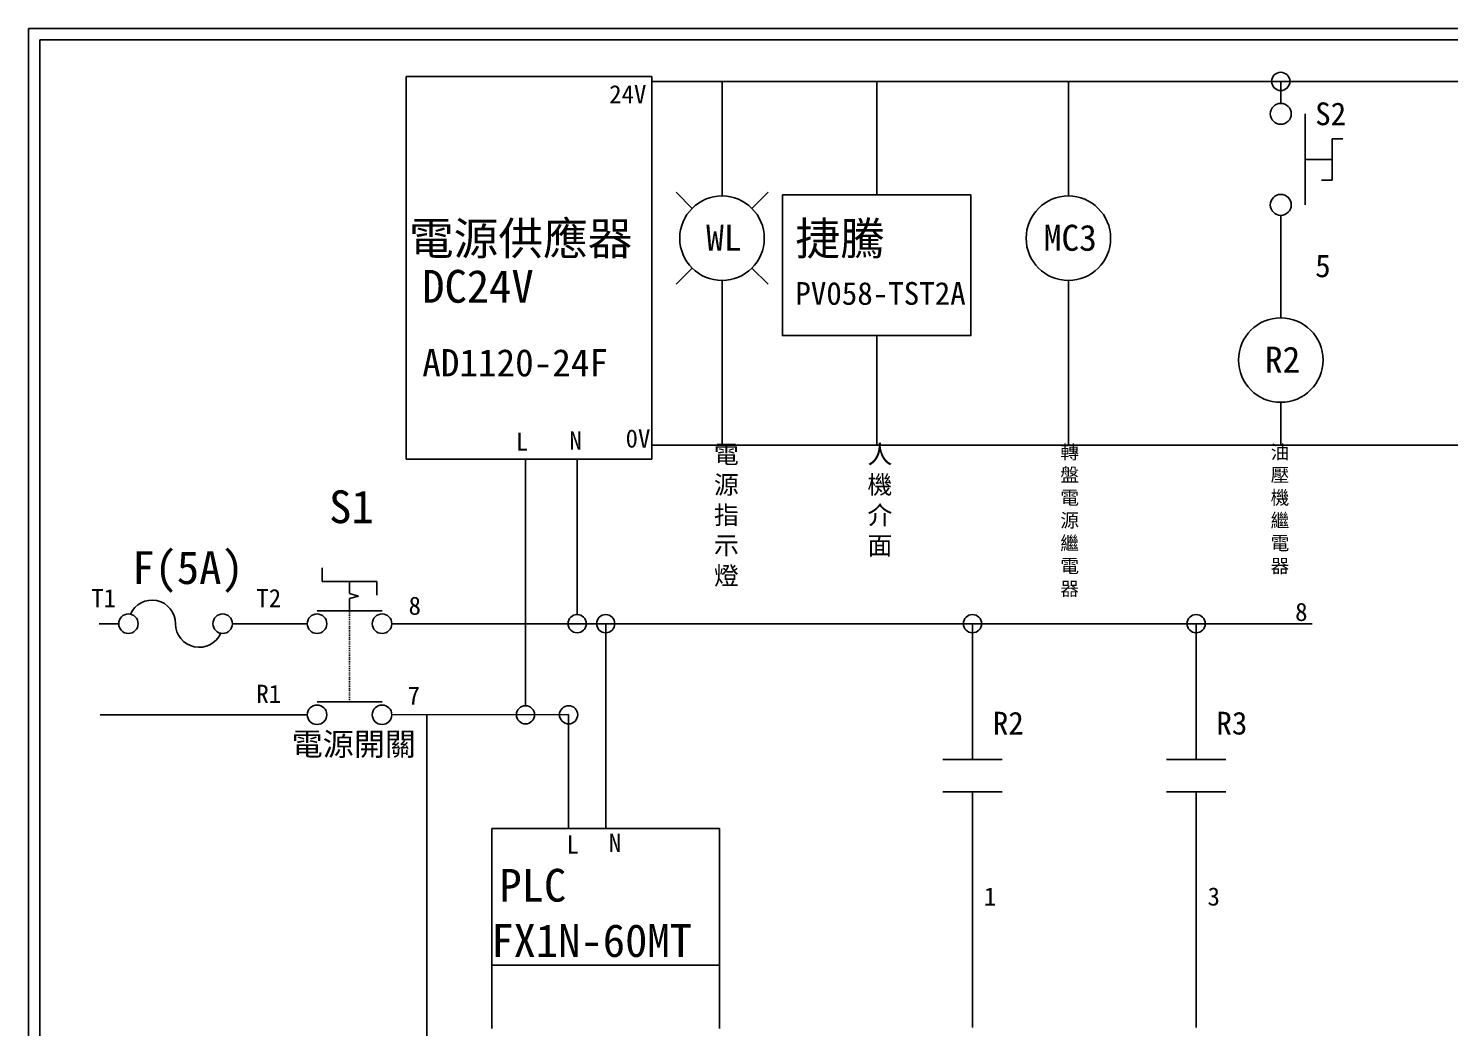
# Model space of a CAD drawing. Extents: x 10 to 297, y 3 to 207.
# Drawn here: x 10 to 166, y 97.3 to 207 of the extents above; entities that cross this region are included whole.
import ezdxf
from ezdxf.enums import TextEntityAlignment as Align

# ---------------------------------------------------------------- set-up
doc = ezdxf.new("R2010")
doc.units = 0
doc.linetypes.add('DASHED', pattern=[0.2, 0.1, -0.1])
doc.layers.get('0').update_dxf_attribs({"linetype": 'CONTINUOUS'})
for name, color, linetype in [('7', 7, 'CONTINUOUS'), ('圖框層', 7, 'CONTINUOUS'), ('標尺寸層', 3, 'CONTINUOUS')]:
    doc.layers.add(name, color=color, linetype=linetype)
doc.styles.add('CNS', font='romanc.shx', dxfattribs={"bigfont": 'chineset.shx'})
doc.styles.add('STSL', font='kaiu.ttf')

# ---------------------------------------------------------------- blocks, each defined once
blk = doc.blocks.new('FUSE')
at = {"color": 7}
for p, q in [((0, 0), (2.14, 0)), ((14.64, 0), (16.78, 0))]:
    blk.add_line(p, q, dxfattribs=at)
for centre in [(3.21, 0), (13.56, 0)]:
    blk.add_circle(centre, 1.07)
for centre, start, end in [((5.8, 0), 0, 156.116), ((10.98, 0), 180, 336.116)]:
    blk.add_arc(centre, 2.59, start, end, dxfattribs=at)

msp = doc.modelspace()

# ---------------------------------------------------------------- linework, layer by layer
for p, q in [((78.47, 201.68), (51.47, 201.68)), ((51.47, 201.68), (51.47, 159.68)), ((78.47, 159.68), (78.47, 201.68)), ((216.54, 201.15), (78.47, 201.15)), ((86.16, 192.47), (86.16, 201.15)), ((124.19, 188.57), (124.19, 201.15)), ((147.51, 198.74), (147.51, 201.15)), ((150.19, 197.59), (150.19, 187.59)), ((86.16, 188.57), (86.16, 192.47)), ((82.88, 187.21), (81.11, 188.97)), ((89.44, 187.21), (91.21, 188.97)), ((82.88, 180.64), (81.11, 178.88)), ((89.44, 180.64), (91.21, 178.88)), ((86.16, 179.29), (86.16, 175.34)), ((124.19, 179.29), (124.19, 175.34)), ((86.16, 175.34), (86.16, 161.2)), ((124.19, 175.34), (124.19, 161.2)), ((217.08, 161.2), (78.47, 161.2)), ((51.47, 159.68), (74.47, 159.68)), ((64.58, 159.68), (64.58, 132.6)), ((70.25, 159.68), (70.25, 142.6)), ((74.47, 159.68), (78.47, 159.68)), ((42.26, 146.24), (42.26, 147.74)), ((45.26, 146.24), (42.26, 146.24)), ((45.26, 146.24), (48.26, 146.24)), ((48.26, 146.24), (48.26, 144.74)), ((46.26, 144.64), (45.26, 144.9)), ((46.26, 144.64), (45.26, 144.37)), ((32.41, 141.6), (33.48, 141.6)), ((49.9, 141.6), (150.95, 141.6)), ((73.39, 119.12), (73.39, 141.6)), ((49.9, 131.6), (69.31, 131.63)), ((113.66, 101.16), (113.66, 123.15)), ((138.22, 101.16), (138.22, 123.15)), ((60.89, 119.12), (85.89, 119.12)), ((60.89, 104.12), (60.89, 119.12)), ((85.89, 119.12), (85.89, 104.12)), ((85.89, 104.12), (60.89, 104.12)), ((60.89, 104.12), (85.89, 104.12)), ((60.89, 97.16), (60.89, 104.12)), ((85.89, 104.12), (85.89, 97.16)), ((113.66, 97.25), (113.66, 101.16)), ((138.22, 97.25), (138.22, 101.16))]:
    msp.add_line(p, q)
for centre, radius in [((86.16, 183.93), 4.64), ((124.19, 183.93), 4.64), ((147.51, 170.55), 4.64), ((70.25, 141.6), 1), ((64.58, 131.6), 1)]:
    msp.add_circle(centre, radius)
at = {"layer": '7'}
for p, q in [((45.26, 144.9), (45.26, 146.24)), ((45.26, 143.03), (45.26, 144.37)), ((41.69, 143.03), (48.83, 143.03)), ((41.69, 133.03), (48.83, 133.03))]:
    msp.add_line(p, q, dxfattribs=at)
at = {"layer": '7', "linetype": 'DASHED'}
msp.add_line((45.26, 133.03), (45.26, 143.03), dxfattribs=at)
at = {"layer": '7'}
for centre in [(41.69, 141.6), (48.83, 141.6), (41.69, 131.6), (48.83, 131.6)]:
    msp.add_circle(centre, 1.07, dxfattribs=at)
at = {"layer": '圖框層', "color": 7}
for p, q in [((297, 206.97), (10, 206.97)), ((10, 3), (10, 206.97)), ((295.75, 205.72), (11.25, 205.72)), ((11.25, 4.25), (11.25, 205.72))]:
    msp.add_line(p, q, dxfattribs=at)
at = {"layer": '標尺寸層', "color": 7}
for p, q in [((103.14, 188.68), (103.14, 201.15)), ((153.16, 192.59), (153.16, 194.86)), ((154.33, 194.86), (153.16, 194.86)), ((150.19, 192.59), (153.16, 192.59)), ((153.16, 192.59), (153.16, 190.31)), ((153.16, 190.31), (151.99, 190.31)), ((147.51, 186.43), (147.51, 175.19)), ((103.14, 173.24), (103.14, 161.2)), ((147.51, 165.9), (147.51, 161.2)), ((40.62, 141.6), (34.55, 141.6)), ((113.66, 126.69), (113.66, 141.6)), ((138.22, 126.69), (138.22, 141.6)), ((40.62, 131.6), (17.88, 131.6)), ((53.73, 131.61), (53.73, 51.99)), ((69.31, 131.63), (69.31, 119.11)), ((110.41, 126.69), (116.91, 126.69)), ((134.96, 126.69), (141.47, 126.69)), ((110.41, 123.15), (116.91, 123.15)), ((134.96, 123.15), (141.47, 123.15))]:
    msp.add_line(p, q, dxfattribs=at)
msp.add_lwpolyline([(92.79, 188.68), (113.49, 188.68), (113.49, 173.24), (92.79, 173.24)], close=True, dxfattribs=at)
for centre, radius in [((147.51, 201.15), 1), ((147.51, 197.59), 1.15), ((147.51, 187.59), 1.15), ((73.39, 141.6), 1), ((113.66, 141.6), 1), ((138.22, 141.6), 1), ((69.31, 131.6), 1)]:
    msp.add_circle(centre, radius, dxfattribs=at)

# ---------------------------------------------------------------- block references
at = {"color": 7}
msp.add_blockref('FUSE', (17.77, 141.6), dxfattribs=at)

# ---------------------------------------------------------------- texts
for s, p in [('WL', (86.36, 183.98)), ('MC3', (124.4, 183.98)), ('R2', (147.71, 170.6))]:
    msp.add_text(s, height=2.856, dxfattribs=at).set_placement(p, align=Align.MIDDLE_CENTER)
at = {"layer": '圖框層', "color": 4, "style": 'STSL'}
for s, height, p in [('24V', 2, (73.77, 198.74)), ('S2', 2.5, (151.29, 196.34)), ('電源供應器', 3.6, (51.78, 182.1)), ('捷騰', 3.6, (94.21, 182.1)), ('5', 2.5, (151.29, 179.65)), ('DC24V', 3.6, (53.24, 176.85)), ('PV058-TST2A', 2.5, (94.21, 176.62)), ('AD1120-24F', 3, (53.24, 168.76)), ('L', 2, (63.53, 160.59)), ('N', 2, (69.4, 160.73)), ('0V', 2, (75.57, 160.94)), ('S1', 3.6, (43.02, 152.64)), ('F(5A)', 3.6, (21.4, 145.96)), ('T1', 2, (16.89, 143.41)), ('T2', 2, (35.03, 143.41)), ('8', 2, (51.74, 142.58)), ('8', 2, (149.09, 141.9)), ('R1', 2, (35.03, 132.9)), ('7', 2, (51.64, 132.7)), ('R2', 2.5, (115.89, 129.43)), ('R3', 2.5, (140.44, 129.43)), ('L', 2, (69.09, 116.35)), ('N', 2, (73.73, 116.54)), ('PLC', 3.6, (61.71, 111.08)), ('1', 2, (114.91, 110.65)), ('3', 2, (139.47, 110.65)), ('FX1N-60MT', 3.6, (60.82, 105.01))]:
    msp.add_text(s, height=height, dxfattribs=at).set_placement(p)
at = {"layer": '標尺寸層', "color": 7, "attachment_point": 1, "style": 'CNS'}
for s, insert, char_height, width in [('{\\fDFKai-SB|b0|i0|c136|p65;電\\P源指示燈}', (85.27, 161.2), 2, 2.7881), ('{\\fDFKai-SB|b0|i0|c136|p65;人機介面}', (102.13, 161.2), 2, 2.0277), ('{\\fDFKai-SB|b0|i0|c136|p65;轉盤電源繼電器}', (123.31, 161.2), 1.5, 2.5), ('{\\fDFKai-SB|b0|i0|c136|p65;油壓機繼電器}', (146.4, 161.2), 1.5, 2.5), ('{\\fDFKai-SB|b0|i0|c136|p65;電源開關}', (38.91, 129.63), 2.5, 14.0847)]:
    msp.add_mtext(s, dxfattribs=dict(at, insert=insert, char_height=char_height, width=width))

doc.saveas('drawing.dxf')
